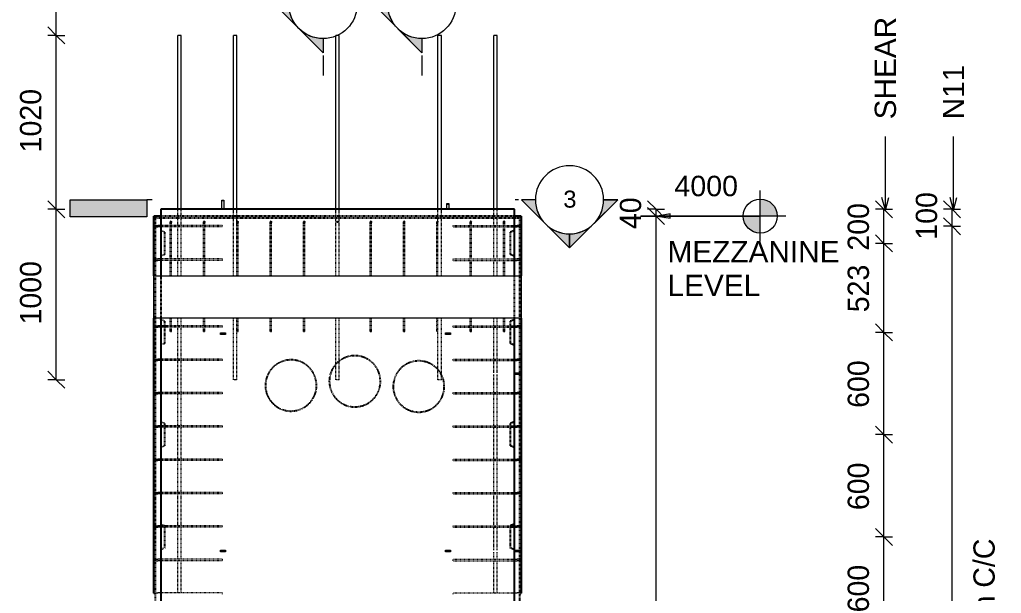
# Model space of a CAD drawing. Header units: millimetres. Extents: x 11044 to 27690, y -2714 to 8859.
# Drawn here: x 15347 to 21108, y 1446 to 4813 of the extents above; entities that cross this region are included whole.
import ezdxf

# ---------------------------------------------------------------- set-up
doc = ezdxf.new("R2010")
doc.units = ezdxf.units.MM
doc.linetypes.add('Dash', pattern=[6.36, 3.18, -3.18])
for name, color, linetype, lineweight in [('A-ANNO-DIMS', 211, 'Continuous', 9), ('A-ANNO-DIMS-50', 211, 'Continuous', 9), ('A-DETL-MBND', 5, 'Continuous', 18), ('A-GENM', 13, 'Continuous', 18), ('A-WALL', 113, 'Continuous', 25), ('A-WALL-HDLN', 110, 'Dash', 25), ('G-ANNO-DIMS', 111, 'Continuous', 9), ('G-ANNO-SYMB', 111, 'Continuous', 9), ('G-ANNO-TEXT', 231, 'Continuous', 9), ('S-BEAM', 12, 'Continuous', 18), ('S-RBAR', 171, 'Continuous', 18)]:
    doc.layers.add(name, color=color, linetype=linetype, lineweight=lineweight)
doc.styles.add('Arial', font='arial.ttf', dxfattribs={"height": 100})
doc.styles.add('Arial_1', font='arial.ttf', dxfattribs={"height": 125})
doc.styles.add('Arial_2', font='arial.ttf', dxfattribs={"height": 120})
doc.styles.add('Nirmala UI Semilight', font='NirmalaS.ttf', dxfattribs={"height": 125})
doc.dimstyles.new('Arrow_Filled_-_2_5_NI_UI', dxfattribs={"dimscale": 304.8, "dimtxt": 130.920493, "dimasz": 0.328084, "dimexe": 0.164042, "dimexo": 0.0625, "dimgap": 0.164042, "dimtad": 1, "dimdec": 4, "dimzin": 0, "dimdsep": 46, "dimtxsty": 'Nirmala UI Semilight', "dimblk1": 'OBLIQUE', "dimblk2": 'OBLIQUE', "dimsah": 1, "dimcen": 0.09, "dimazin": 0, "dimtfac": 1, "dimtdec": 4, "dimtix": 1, "dimtmove": 0, "dimatfit": 3, "dimfxl": 0.164042, "dimfxlon": 1, "dimtvp": 1, "dimtolj": 1, "dimtzin": 0, "dimarcsym": 2})

# ---------------------------------------------------------------- blocks, each defined once
blk = doc.blocks.new('RR spread anchor face based - RR-SA-4_0-180-1726831-Elevation Front')
at = {"layer": 'A-GENM'}
for p, q in [((16533.6, 3748.8), (16533.6, 3753.8)), ((16533.6, 3753.8), (16545.6, 3753.8)), ((16533.6, 3700), (16533.6, 3748.8)), ((16545.6, 3748.8), (16533.6, 3748.8)), ((16545.6, 3753.8), (16545.6, 3748.8)), ((16545.6, 3748.8), (16545.6, 3700))]:
    blk.add_line(p, q, dxfattribs=at)
blk = doc.blocks.new('RR spread anchor face based - RR-SA-4_0-180-V1-Elevation Front')
at = {"layer": 'A-GENM'}
for p, q in [((17854.1, 3728.8), (17854.1, 3733.8)), ((17854.1, 3733.8), (17866.1, 3733.8)), ((17854.1, 3700), (17854.1, 3728.8)), ((17866.1, 3728.8), (17854.1, 3728.8)), ((17866.1, 3733.8), (17866.1, 3728.8)), ((17866.1, 3728.8), (17866.1, 3700))]:
    blk.add_line(p, q, dxfattribs=at)
blk = doc.blocks.new('RR spread anchor face based - RR-SA-2_5-200-1726821-Elevation Front')
at = {"layer": 'A-GENM'}
for p, q in [((16524.6, -645), (16527.1, -645)), ((16524.6, -655), (16524.6, -645)), ((16527.1, -655), (16524.6, -655)), ((16527.1, -645), (16552.1, -645)), ((16527.1, -645), (16527.1, -655)), ((16552.1, -655), (16527.1, -655)), ((16552.1, -645), (16554.6, -645)), ((16552.1, -645), (16552.1, -655)), ((16554.6, -655), (16552.1, -655)), ((16554.6, -645), (16554.6, -655))]:
    blk.add_line(p, q, dxfattribs=at)
blk = doc.blocks.new('RR spread anchor face based - RR-SA-2_5-200-2134315-Elevation Front')
at = {"layer": 'A-GENM'}
for p, q in [((17845.1, -645), (17847.6, -645)), ((17845.1, -655), (17845.1, -645)), ((17847.6, -655), (17845.1, -655)), ((17847.6, -645), (17872.6, -645)), ((17847.6, -655), (17847.6, -645)), ((17872.6, -655), (17847.6, -655)), ((17872.6, -645), (17875.1, -645)), ((17872.6, -655), (17872.6, -645)), ((17875.1, -655), (17872.6, -655)), ((17875.1, -645), (17875.1, -655))]:
    blk.add_line(p, q, dxfattribs=at)
blk = doc.blocks.new('RR spread anchor face based - RR-SA-2_5-250-1726823-Elevation Front')
at = {"layer": 'A-GENM'}
for p, q in [((18250.1, 1700), (18287.6, 1700)), ((18287.6, 1690), (18250.1, 1690)), ((18287.6, 1700), (18292.6, 1700)), ((18287.6, 1690), (18287.6, 1700)), ((18292.6, 1690), (18287.6, 1690)), ((18292.6, 1700), (18292.6, 1690))]:
    blk.add_line(p, q, dxfattribs=at)
blk = doc.blocks.new('Detail View - M_Section Tail - Filled Horizontal-14034-Elevation Front')
at = {"layer": 'G-ANNO-SYMB'}
blk.add_hatch(color=256, dxfattribs=at).paths.add_polyline_path([(16092.9, 3655.6), (16092.9, 3755.6), (15642.9, 3755.6), (15642.9, 3655.6)])
for p, q in [((15642.9, 3655.6), (15642.9, 3755.6)), ((15642.9, 3755.6), (16092.9, 3755.6)), ((16092.9, 3755.6), (16092.9, 3655.6)), ((16092.9, 3655.6), (15642.9, 3655.6))]:
    blk.add_line(p, q, dxfattribs=at)
blk = doc.blocks.new('Detail View - M_Section Head - Filled SHOP DWG-1002450-Elevation Front')
at = {"layer": 'G-ANNO-SYMB'}
h = blk.add_hatch(color=256, dxfattribs=at)
edge = h.paths.add_edge_path()
edge.add_line((18291, 3755.6), (18373.8, 3755.6))
edge.add_arc((18573.8, 3755.6), 200, 180, 225)
edge.add_line((18432.4, 3614.2), (18291, 3755.6))
h = blk.add_hatch(color=256, dxfattribs=at)
edge = h.paths.add_edge_path()
edge.add_line((18856.7, 3755.6), (18715.2, 3614.2))
edge.add_arc((18573.8, 3755.6), 200, 315, 360)
edge.add_line((18773.8, 3755.6), (18856.7, 3755.6))
h = blk.add_hatch(color=256, dxfattribs=at)
edge = h.paths.add_edge_path()
edge.add_line((18573.8, 3472.8), (18432.4, 3614.2))
edge.add_arc((18573.8, 3755.6), 200, 225, 270)
edge.add_line((18573.8, 3555.6), (18573.8, 3472.8))
h = blk.add_hatch(color=256, dxfattribs=at)
edge = h.paths.add_edge_path()
edge.add_line((18573.8, 3472.8), (18573.8, 3555.6))
edge.add_arc((18573.8, 3755.6), 200, 270, 315)
edge.add_line((18715.2, 3614.2), (18573.8, 3472.8))
for p, q in [((18573.8, 3472.8), (18291, 3755.6)), ((18373.8, 3755.6), (18291, 3755.6)), ((18291, 3755.6), (18432.4, 3614.2)), ((18373.8, 3755.6), (18291, 3755.6)), ((18573.8, 3472.8), (18856.7, 3755.6)), ((18715.2, 3614.2), (18856.7, 3755.6)), ((18773.8, 3755.6), (18856.7, 3755.6)), ((18856.7, 3755.6), (18773.8, 3755.6)), ((18432.4, 3614.2), (18573.8, 3472.8)), ((18573.8, 3472.8), (18715.2, 3614.2)), ((18573.8, 3555.6), (18573.8, 3472.8)), ((18573.8, 3472.8), (18573.8, 3555.6))]:
    blk.add_line(p, q, dxfattribs=at)
for start, end in [(360, 180), (180, 360), (180, 225), (315, 0), (225, 270), (270, 315)]:
    blk.add_arc((18573.8, 3755.6), 200, start, end, dxfattribs=at)
blk = doc.blocks.new('DIMBLOCK3-Elevation Front')
at = {"layer": 'A-ANNO-DIMS-50'}
for p, q in [((19082, 3660), (19032, 3710)), ((19082, 3660), (19032, 3660)), ((19082, -1395), (19082, 3660)), ((19082, 3660), (19132, 3610)), ((19082, 3660), (19132, 3660)), ((19082, -1395), (19032, -1345)), ((19082, -1395), (19032, -1395)), ((19082, -1395), (19132, -1445)), ((19082, -1395), (19132, -1395))]:
    blk.add_line(p, q, dxfattribs=at)
at = {"layer": 'A-ANNO-DIMS-50', "color": 0, "insert": (18868.9, 942.1), "char_height": 125, "width": 457.032, "attachment_point": 1, "rotation": 90, "line_spacing_factor": 1.142579, "style": 'Nirmala UI Semilight'}
blk.add_mtext('5055', dxfattribs=at)
blk = doc.blocks.new('_Oblique')
at = {"color": 0, "linetype": 'ByBlock', "lineweight": -2}
blk.add_line((-0.5, -0.5), (0.5, 0.5), dxfattribs=at)
blk = doc.blocks.new('DIMBLOCK4-Elevation Front')
at = {"layer": 'A-ANNO-DIMS-50'}
for p, q in [((19082, 3700), (19032, 3750)), ((19082, 3660), (19032, 3710)), ((19082, 3700), (19032, 3700)), ((19082, 3660), (19082, 3700)), ((19082, 3700), (19132, 3650)), ((19082, 3700), (19132, 3700)), ((19082, 3660), (19032, 3660)), ((19082, 3660), (19132, 3610)), ((19082, 3660), (19132, 3660))]:
    blk.add_line(p, q, dxfattribs=at)
at = {"layer": 'A-ANNO-DIMS-50', "color": 0, "insert": (18868.9, 3583.6), "char_height": 125, "width": 231.372, "attachment_point": 1, "rotation": 90, "line_spacing_factor": 1.142579, "style": 'Nirmala UI Semilight'}
blk.add_mtext('40', dxfattribs=at)
blk = doc.blocks.new('Spot Elevations - M_Spot Elevation - Target Filled-10609-Elevation Front')
at = {"layer": 'G-ANNO-DIMS'}
h = blk.add_hatch(color=256, dxfattribs=at)
edge = h.paths.add_edge_path()
edge.add_line((19796.9, -1540), (19896.9, -1540))
edge.add_arc((19796.9, -1540), 100, 0, 90)
edge.add_line((19796.9, -1440), (19796.9, -1540))
h = blk.add_hatch(color=256, dxfattribs=at)
edge = h.paths.add_edge_path()
edge.add_line((19796.9, -1540), (19696.9, -1540))
edge.add_arc((19796.9, -1540), 100, 180, 270)
edge.add_line((19796.9, -1640), (19796.9, -1540))
for p, q in [((19796.9, -1690), (19796.9, -1390)), ((19946.9, -1540), (19096.9, -1540))]:
    blk.add_line(p, q, dxfattribs=at)
blk.add_circle((19796.9, -1540), 100, dxfattribs=at)
blk = doc.blocks.new('DIMBLOCK17-Elevation Front')
at = {"layer": 'A-ANNO-DIMS-50'}
for p, q in [((15561.6, 3700), (15511.6, 3750)), ((15561.6, 3700), (15511.6, 3700)), ((15561.6, 2700), (15561.6, 3700)), ((15561.6, 3700), (15611.6, 3650)), ((15561.6, 3700), (15611.6, 3700)), ((15561.6, 2700), (15511.6, 2750)), ((15561.6, 2700), (15511.6, 2700)), ((15561.6, 2700), (15611.6, 2650)), ((15561.6, 2700), (15611.6, 2700))]:
    blk.add_line(p, q, dxfattribs=at)
at = {"layer": 'A-ANNO-DIMS-50', "color": 0, "insert": (15348.6, 3023.9), "char_height": 125, "width": 422.754, "attachment_point": 1, "rotation": 90, "line_spacing_factor": 1.142579, "style": 'Nirmala UI Semilight'}
blk.add_mtext('1000', dxfattribs=at)
blk = doc.blocks.new('DIMBLOCK18-Elevation Front')
at = {"layer": 'A-ANNO-DIMS-50'}
for p, q in [((15561.6, 4720), (15511.6, 4770)), ((15561.6, 4720), (15511.6, 4720)), ((15561.6, 3700), (15561.6, 4720)), ((15561.6, 4720), (15611.6, 4670)), ((15561.6, 4720), (15611.6, 4720)), ((15561.6, 3700), (15511.6, 3750)), ((15561.6, 3700), (15511.6, 3700)), ((15561.6, 3700), (15611.6, 3650)), ((15561.6, 3700), (15611.6, 3700))]:
    blk.add_line(p, q, dxfattribs=at)
at = {"layer": 'A-ANNO-DIMS-50', "color": 0, "insert": (15348.6, 4033.9), "char_height": 125, "width": 422.754, "attachment_point": 1, "rotation": 90, "line_spacing_factor": 1.142579, "style": 'Nirmala UI Semilight'}
blk.add_mtext('1020', dxfattribs=at)
blk = doc.blocks.new('DIMBLOCK78-Elevation Front')
at = {"layer": 'A-ANNO-DIMS-50'}
for p, q in [((20819.1, 3600), (20769.1, 3650)), ((20819.1, 3600), (20769.1, 3600)), ((20819.1, -1295), (20819.1, 3600)), ((20819.1, 3600), (20869.1, 3550)), ((20819.1, 3600), (20869.1, 3600)), ((20819.1, -1295), (20769.1, -1245)), ((20819.1, -1295), (20769.1, -1295)), ((20819.1, -1295), (20869.1, -1345)), ((20819.1, -1295), (20869.1, -1295))]:
    blk.add_line(p, q, dxfattribs=at)
at = {"layer": 'A-ANNO-DIMS-50', "color": 0, "char_height": 125, "attachment_point": 1, "rotation": 90, "line_spacing_factor": 1.142579, "style": 'Nirmala UI Semilight'}
for s, insert, width in [('T8@200mm C/C', (20944, 511), 1539.625), ('4895', (20606, 960.9), 459.888)]:
    blk.add_mtext(s, dxfattribs=dict(at, insert=insert, width=width))
blk = doc.blocks.new('DIMBLOCK79-Elevation Front')
at = {"layer": 'A-ANNO-DIMS-50'}
for p, q in [((20819.1, 3700), (20769.1, 3750)), ((20819.1, 3700), (20769.1, 3700)), ((20819.1, 3600), (20819.1, 3700)), ((20819.1, 3700), (20869.1, 3650)), ((20819.1, 3700), (20869.1, 3700)), ((20819.1, 3600), (20769.1, 3650)), ((20819.1, 3600), (20769.1, 3600)), ((20819.1, 3600), (20869.1, 3550)), ((20819.1, 3600), (20869.1, 3600))]:
    blk.add_line(p, q, dxfattribs=at)
at = {"layer": 'A-ANNO-DIMS-50', "color": 0, "insert": (20606, 3521.5), "char_height": 125, "width": 308.496, "attachment_point": 1, "rotation": 90, "line_spacing_factor": 1.142579, "style": 'Nirmala UI Semilight'}
blk.add_mtext('100', dxfattribs=at)
blk = doc.blocks.new('DIMBLOCK85-Elevation Front')
at = {"layer": 'A-ANNO-DIMS-50'}
for p, q in [((20419.1, 1777.5), (20369.1, 1827.5)), ((20419.1, 1777.5), (20369.1, 1777.5)), ((20419.1, 1177.5), (20419.1, 1777.5)), ((20419.1, 1777.5), (20469.1, 1727.5)), ((20419.1, 1777.5), (20469.1, 1777.5)), ((20419.1, 1177.5), (20369.1, 1227.5)), ((20419.1, 1177.5), (20369.1, 1177.5)), ((20419.1, 1177.5), (20469.1, 1127.5)), ((20419.1, 1177.5), (20469.1, 1177.5))]:
    blk.add_line(p, q, dxfattribs=at)
at = {"layer": 'A-ANNO-DIMS-50', "color": 0, "insert": (20206, 1334.7), "char_height": 125, "width": 342.774, "attachment_point": 1, "rotation": 90, "line_spacing_factor": 1.142579, "style": 'Nirmala UI Semilight'}
blk.add_mtext('600', dxfattribs=at)
blk = doc.blocks.new('DIMBLOCK86-Elevation Front')
at = {"layer": 'A-ANNO-DIMS-50'}
for p, q in [((20419.1, 2377.5), (20369.1, 2427.5)), ((20419.1, 2377.5), (20369.1, 2377.5)), ((20419.1, 1777.5), (20419.1, 2377.5)), ((20419.1, 2377.5), (20469.1, 2327.5)), ((20419.1, 2377.5), (20469.1, 2377.5)), ((20419.1, 1777.5), (20369.1, 1827.5)), ((20419.1, 1777.5), (20369.1, 1777.5)), ((20419.1, 1777.5), (20469.1, 1727.5)), ((20419.1, 1777.5), (20469.1, 1777.5))]:
    blk.add_line(p, q, dxfattribs=at)
at = {"layer": 'A-ANNO-DIMS-50', "color": 0, "insert": (20206, 1934.7), "char_height": 125, "width": 342.774, "attachment_point": 1, "rotation": 90, "line_spacing_factor": 1.142579, "style": 'Nirmala UI Semilight'}
blk.add_mtext('600', dxfattribs=at)
blk = doc.blocks.new('DIMBLOCK87-Elevation Front')
at = {"layer": 'A-ANNO-DIMS-50'}
for p, q in [((20419.1, 2977.5), (20369.1, 3027.5)), ((20419.1, 2977.5), (20369.1, 2977.5)), ((20419.1, 2377.5), (20419.1, 2977.5)), ((20419.1, 2977.5), (20469.1, 2927.5)), ((20419.1, 2977.5), (20469.1, 2977.5)), ((20419.1, 2377.5), (20369.1, 2427.5)), ((20419.1, 2377.5), (20369.1, 2377.5)), ((20419.1, 2377.5), (20469.1, 2327.5)), ((20419.1, 2377.5), (20469.1, 2377.5))]:
    blk.add_line(p, q, dxfattribs=at)
at = {"layer": 'A-ANNO-DIMS-50', "color": 0, "insert": (20206, 2534.7), "char_height": 125, "width": 342.774, "attachment_point": 1, "rotation": 90, "line_spacing_factor": 1.142579, "style": 'Nirmala UI Semilight'}
blk.add_mtext('600', dxfattribs=at)
blk = doc.blocks.new('DIMBLOCK88-Elevation Front')
at = {"layer": 'A-ANNO-DIMS-50'}
for p, q in [((20419.1, 3500), (20369.1, 3550)), ((20419.1, 3500), (20369.1, 3500)), ((20419.1, 2977.5), (20419.1, 3500)), ((20419.1, 3500), (20469.1, 3450)), ((20419.1, 3500), (20469.1, 3500)), ((20419.1, 2977.5), (20369.1, 3027.5)), ((20419.1, 2977.5), (20369.1, 2977.5)), ((20419.1, 2977.5), (20469.1, 2927.5)), ((20419.1, 2977.5), (20469.1, 2977.5))]:
    blk.add_line(p, q, dxfattribs=at)
at = {"layer": 'A-ANNO-DIMS-50', "color": 0, "insert": (20206, 3095.9), "char_height": 125, "width": 342.774, "attachment_point": 1, "rotation": 90, "line_spacing_factor": 1.142579, "style": 'Nirmala UI Semilight'}
blk.add_mtext('523', dxfattribs=at)
blk = doc.blocks.new('DIMBLOCK89-Elevation Front')
at = {"layer": 'A-ANNO-DIMS-50'}
for p, q in [((20419.1, 3700), (20369.1, 3750)), ((20419.1, 3700), (20369.1, 3700)), ((20419.1, 3500), (20419.1, 3700)), ((20419.1, 3700), (20469.1, 3650)), ((20419.1, 3700), (20469.1, 3700)), ((20419.1, 3500), (20369.1, 3550)), ((20419.1, 3500), (20369.1, 3500)), ((20419.1, 3500), (20469.1, 3450)), ((20419.1, 3500), (20469.1, 3500))]:
    blk.add_line(p, q, dxfattribs=at)
at = {"layer": 'A-ANNO-DIMS-50', "color": 0, "insert": (20206, 3457.2), "char_height": 125, "width": 342.774, "attachment_point": 1, "rotation": 90, "line_spacing_factor": 1.142579, "style": 'Nirmala UI Semilight'}
blk.add_mtext('200', dxfattribs=at)

msp = doc.modelspace()

# ---------------------------------------------------------------- hatches: boundary and pattern name
at = {"layer": 'G-ANNO-DIMS'}
msp.add_hatch(color=256, dxfattribs=at).paths.add_polyline_path([(19090.0695, 3660), (19165.0695, 3646.77548), (19165.0695, 3673.22452)])
at = {"layer": 'S-RBAR'}
h = msp.add_hatch(color=256, dxfattribs=at)
edge = h.paths.add_edge_path()
edge.add_arc((16234.63572, 3626), 4, 0, 360)
for points in [[(16234.63572, 3622), (16238.63572, 3626), (16234.63572, 3630), (16230.63572, 3626)], [(16430.1791, 3622), (16434.1791, 3626), (16430.1791, 3630), (16426.1791, 3626)], [(16625.72248, 3622), (16629.72248, 3626), (16625.72248, 3630), (16621.72248, 3626)], [(16821.26586, 3622), (16825.26586, 3626), (16821.26586, 3630), (16817.26586, 3626)], [(17016.80923, 3622), (17020.80923, 3626), (17016.80923, 3630), (17012.80923, 3626)], [(17212.35261, 3622), (17216.35261, 3626), (17212.35261, 3630), (17208.35261, 3626)], [(17407.89599, 3622), (17411.89599, 3626), (17407.89599, 3630), (17403.89599, 3626)], [(17603.43937, 3622), (17607.43937, 3626), (17603.43937, 3630), (17599.43937, 3626)], [(17798.98274, 3622), (17802.98274, 3626), (17798.98274, 3630), (17794.98274, 3626)], [(17994.52612, 3622), (17998.52612, 3626), (17994.52612, 3630), (17990.52612, 3626)], [(18190.0695, 3622), (18194.0695, 3626), (18190.0695, 3630), (18186.0695, 3626)]]:
    msp.add_hatch(color=256, dxfattribs=at).paths.add_polyline_path(points)
h = msp.add_hatch(color=256, dxfattribs=at)
edge = h.paths.add_edge_path()
edge.add_arc((16430.1791, 3626), 4, 0, 360)
h = msp.add_hatch(color=256, dxfattribs=at)
edge = h.paths.add_edge_path()
edge.add_arc((16625.72248, 3626), 4, 0, 360)
h = msp.add_hatch(color=256, dxfattribs=at)
edge = h.paths.add_edge_path()
edge.add_arc((16821.26586, 3626), 4, 0, 360)
h = msp.add_hatch(color=256, dxfattribs=at)
edge = h.paths.add_edge_path()
edge.add_arc((17016.80923, 3626), 4, 0, 360)
h = msp.add_hatch(color=256, dxfattribs=at)
edge = h.paths.add_edge_path()
edge.add_arc((17212.35261, 3626), 4, 0, 360)
h = msp.add_hatch(color=256, dxfattribs=at)
edge = h.paths.add_edge_path()
edge.add_arc((17407.89599, 3626), 4, 0, 360)
h = msp.add_hatch(color=256, dxfattribs=at)
edge = h.paths.add_edge_path()
edge.add_arc((17603.43937, 3626), 4, 0, 360)
h = msp.add_hatch(color=256, dxfattribs=at)
edge = h.paths.add_edge_path()
edge.add_arc((17798.98274, 3626), 4, 0, 360)
h = msp.add_hatch(color=256, dxfattribs=at)
edge = h.paths.add_edge_path()
edge.add_arc((17994.52612, 3626), 4, 0, 360)
h = msp.add_hatch(color=256, dxfattribs=at)
edge = h.paths.add_edge_path()
edge.add_arc((18190.0695, 3626), 4, 0, 360)

# ---------------------------------------------------------------- linework, layer by layer
at = {"layer": 'A-DETL-MBND'}
for p, q in [((15561.63616, 4720), (15561.63616, 5231.16728)), ((18990.0695, 3660), (19090.0695, 3660))]:
    msp.add_line(p, q, dxfattribs=at)
at = {"layer": 'A-WALL'}
for p, q in [((16174.63777, 3700), (16174.63777, 3310)), ((18250.0695, 3700), (16174.63777, 3700)), ((18250.0695, 3310), (18250.0695, 3700)), ((16134.63777, 3600.39559), (16134.63777, 3660)), ((16174.63777, 3660), (16134.63777, 3660)), ((18290.0695, 3660), (18250.0695, 3660)), ((18290.0695, 3660), (18290.0695, 3600.39559)), ((16134.63777, 3404.59559), (16134.63777, 3599.60441)), ((18290.0695, 3599.60441), (18290.0695, 3404.59559)), ((16134.63777, 3310), (16134.63777, 3403.80441)), ((18290.0695, 3403.80441), (18290.0695, 3310)), ((16134.63777, 3012.99559), (16134.63777, 3060)), ((16174.63777, 3060), (16174.63777, -1395)), ((18250.0695, -1395), (18250.0695, 3060)), ((18290.0695, 3060), (18290.0695, 3012.99559)), ((16134.63777, 2817.19559), (16134.63777, 3012.20441)), ((18290.0695, 3012.20441), (18290.0695, 2817.19559)), ((16134.63777, 2621.39559), (16134.63777, 2816.40441)), ((18290.0695, 2816.40441), (18290.0695, 2740)), ((18290.0695, 2730), (18290.0695, 2621.39559)), ((16134.63777, 2425.59559), (16134.63777, 2620.60441)), ((18290.0695, 2620.60441), (18290.0695, 2425.59559)), ((16134.63777, 2229.79559), (16134.63777, 2424.80441)), ((18290.0695, 2424.80441), (18290.0695, 2229.79559)), ((16134.63777, 2033.99559), (16134.63777, 2229.00441)), ((18290.0695, 2229.00441), (18290.0695, 2033.99559)), ((16134.63777, 1838.19559), (16134.63777, 2033.20441)), ((18290.0695, 2033.20441), (18290.0695, 1838.19559)), ((16134.63777, 1642.39559), (16134.63777, 1837.40441)), ((18290.0695, 1837.40441), (18290.0695, 1700)), ((18290.0695, 1690), (18290.0695, 1642.39559)), ((16134.63777, 1446.59559), (16134.63777, 1641.60441)), ((18290.0695, 1641.60441), (18290.0695, 1446.59559))]:
    msp.add_line(p, q, dxfattribs=at)
at = {"layer": 'A-WALL-HDLN'}
for p, q in [((16135.09025, 3660), (16144.64035, 3650.4499)), ((16144.64035, -1395), (16144.64035, 3650.4499)), ((16144.64035, 3650.4499), (18280.06692, 3650.4499)), ((18250.0695, 3660), (16174.63777, 3660)), ((18280.06692, 3650.4499), (18289.61702, 3660)), ((18280.06692, 3650.4499), (18280.06692, -1395)), ((16199.64354, 3565), (16174.64354, 3575)), ((18250.06373, 3575), (18225.06373, 3565)), ((16199.64354, 3435), (16199.64354, 3565)), ((18225.06373, 3565), (18225.06373, 3435)), ((16199.64354, 3435), (16174.64354, 3425)), ((18250.06373, 3425), (18225.06373, 3435)), ((16174.63777, 3309.95039), (16174.63777, 3060.04961)), ((18250.0695, 3060.04961), (18250.0695, 3309.95039)), ((16199.64354, 3042.5), (16174.64354, 3052.5)), ((16199.64354, 2912.5), (16199.64354, 3042.5)), ((18250.06373, 3052.5), (18225.06373, 3042.5)), ((18225.06373, 3042.5), (18225.06373, 2912.5)), ((16199.64354, 2912.5), (16174.64354, 2902.5)), ((18250.06373, 2902.5), (18225.06373, 2912.5)), ((18290.0695, 2739.95039), (18290.0695, 2730.04961)), ((16199.64354, 2442.5), (16174.64354, 2452.5)), ((16199.64354, 2312.5), (16199.64354, 2442.5)), ((18250.06373, 2452.5), (18225.06373, 2442.5)), ((18225.06373, 2442.5), (18225.06373, 2312.5)), ((16199.64354, 2312.5), (16174.64354, 2302.5)), ((18250.06373, 2302.5), (18225.06373, 2312.5)), ((16199.64354, 1842.5), (16174.64354, 1852.5)), ((18250.06373, 1852.5), (18225.06373, 1842.5)), ((16199.64354, 1712.5), (16199.64354, 1842.5)), ((18225.06373, 1842.5), (18225.06373, 1712.5)), ((16199.64354, 1712.5), (16174.64354, 1702.5)), ((18250.06373, 1702.5), (18225.06373, 1712.5)), ((18290.0695, 1699.95039), (18290.0695, 1690.04961))]:
    msp.add_line(p, q, dxfattribs=at)
for centre, start, end in [((17314.07887, 2690.46181), 0, 138.98160669), ((16939.07887, 2666.09236), 0, 180), ((17314.07887, 2690.46181), 139.044040374, 180), ((17689.07887, 2660), 40.94683601, 180), ((17689.07887, 2660), 27.393965981, 40.884402326), ((17689.07887, 2660), 0, 27.294648333), ((16939.07887, 2666.09236), 180, 0), ((17314.07887, 2690.46181), 180, 0), ((17689.07887, 2660), 180, 0)]:
    msp.add_arc(centre, 150, start, end, dxfattribs=at)
at = {"layer": 'G-ANNO-DIMS'}
for p, q in [((19165.0695, 3673.22452), (19090.0695, 3660)), ((19090.0695, 3660), (19165.0695, 3646.77548)), ((19090.0695, 3660), (19325.68118, 3660)), ((19165.0695, 3646.77548), (19165.0695, 3673.22452)), ((19325.68118, 3660), (19693.08813, 3660))]:
    msp.add_line(p, q, dxfattribs=at)
at = {"layer": 'G-ANNO-SYMB'}
for p, q in [((17127.24963, 4601.28384), (17127.24963, 4485.43578)), ((17707.24963, 4601.28384), (17707.24963, 4485.43578)), ((16125.16418, 3755.596), (16092.89913, 3755.596)), ((18273.81244, 3755.596), (18255.03683, 3755.596))]:
    msp.add_line(p, q, dxfattribs=at)
at = {"layer": 'G-ANNO-TEXT', "color": 7}
for p, q in [((20427.2626, 3694.87524), (20427.25808, 4127.50929)), ((20827.2626, 3694.87942), (20827.25808, 4127.51347)), ((20427.2626, 3694.87524), (20407.16563, 3769.87503)), ((20427.2626, 3694.87524), (20447.358, 3769.87545)), ((20827.2626, 3694.87942), (20807.16563, 3769.87921)), ((20827.2626, 3694.87942), (20847.358, 3769.87963))]:
    msp.add_line(p, q, dxfattribs=at)
at = {"layer": 'S-BEAM'}
for p, q in [((16134.63777, 3060), (16134.63777, 3310)), ((16134.63777, 3310), (18290.0695, 3310)), ((18290.0695, 3310), (18290.0695, 3060)), ((18290.0695, 3060), (16134.63777, 3060))]:
    msp.add_line(p, q, dxfattribs=at)
at = {"layer": 'S-RBAR'}
for p, q in [((16294.63572, 4720), (16274.63572, 4720)), ((16274.63572, 3700), (16274.63572, 4720)), ((16294.63572, 3700), (16294.63572, 4720)), ((16621.63572, 4720), (16601.63572, 4720)), ((16601.63572, 3700), (16601.63572, 4720)), ((16621.63572, 3700), (16621.63572, 4720)), ((17221.63572, 4720), (17201.63572, 4720)), ((17201.63572, 3700), (17201.63572, 4720)), ((17221.63572, 3700), (17221.63572, 4720)), ((17821.63572, 4720), (17801.63572, 4720)), ((17801.63572, 3700), (17801.63572, 4720)), ((17821.63572, 3700), (17821.63572, 4720)), ((18149.79606, 4720), (18129.79606, 4720)), ((18129.79606, 3700), (18129.79606, 4720)), ((18149.79606, 3700), (18149.79606, 4720)), ((16234.63572, 3630), (16230.63572, 3626)), ((16238.63572, 3626), (16234.63572, 3630)), ((16430.1791, 3630), (16426.1791, 3626)), ((16434.1791, 3626), (16430.1791, 3630)), ((16625.72248, 3630), (16621.72248, 3626)), ((16629.72248, 3626), (16625.72248, 3630)), ((16821.26586, 3630), (16817.26586, 3626)), ((16825.26586, 3626), (16821.26586, 3630)), ((17016.80923, 3630), (17012.80923, 3626)), ((17020.80923, 3626), (17016.80923, 3630)), ((17212.35261, 3630), (17208.35261, 3626)), ((17216.35261, 3626), (17212.35261, 3630)), ((17407.89599, 3630), (17403.89599, 3626)), ((17411.89599, 3626), (17407.89599, 3630)), ((17603.43937, 3630), (17599.43937, 3626)), ((17607.43937, 3626), (17603.43937, 3630)), ((17798.98274, 3630), (17794.98274, 3626)), ((17802.98274, 3626), (17798.98274, 3630)), ((17994.52612, 3630), (17990.52612, 3626)), ((17998.52612, 3626), (17994.52612, 3630)), ((18190.0695, 3630), (18186.0695, 3626)), ((18194.0695, 3626), (18190.0695, 3630)), ((16138.63572, 3604), (16158.63572, 3604)), ((16138.63572, 3596), (16158.63572, 3596)), ((16174.63777, 3604), (16158.63572, 3604)), ((16174.63777, 3596), (16158.63572, 3596)), ((16230.63572, 3626), (16234.63572, 3622)), ((16234.63572, 3622), (16238.63572, 3626)), ((16426.1791, 3626), (16430.1791, 3622)), ((16430.1791, 3622), (16434.1791, 3626)), ((16621.72248, 3626), (16625.72248, 3622)), ((16625.72248, 3622), (16629.72248, 3626)), ((16817.26586, 3626), (16821.26586, 3622)), ((16821.26586, 3622), (16825.26586, 3626)), ((17012.80923, 3626), (17016.80923, 3622)), ((17016.80923, 3622), (17020.80923, 3626)), ((17208.35261, 3626), (17212.35261, 3622)), ((17212.35261, 3622), (17216.35261, 3626)), ((17403.89599, 3626), (17407.89599, 3622)), ((17407.89599, 3622), (17411.89599, 3626)), ((17599.43937, 3626), (17603.43937, 3622)), ((17603.43937, 3622), (17607.43937, 3626)), ((17794.98274, 3626), (17798.98274, 3622)), ((17798.98274, 3622), (17802.98274, 3626)), ((17990.52612, 3626), (17994.52612, 3622)), ((17994.52612, 3622), (17998.52612, 3626)), ((18186.0695, 3626), (18190.0695, 3622)), ((18190.0695, 3622), (18194.0695, 3626)), ((18250.0695, 3604), (18266.07154, 3604)), ((18250.0695, 3596), (18266.07154, 3596)), ((18286.07154, 3604), (18266.07154, 3604)), ((18286.07154, 3596), (18266.07154, 3596)), ((16138.63572, 3408.2), (16158.63572, 3408.2)), ((16138.63572, 3400.2), (16158.63572, 3400.2)), ((16174.63777, 3408.2), (16158.63572, 3408.2)), ((16174.63777, 3400.2), (16158.63572, 3400.2)), ((18250.0695, 3408.2), (18266.07154, 3408.2)), ((18250.0695, 3400.2), (18266.07154, 3400.2)), ((18286.07154, 3408.2), (18266.07154, 3408.2)), ((18286.07154, 3400.2), (18266.07154, 3400.2)), ((16138.63572, 3016.6), (16158.63572, 3016.6)), ((16138.63572, 3008.6), (16158.63572, 3008.6)), ((16174.63777, 3016.6), (16158.63572, 3016.6)), ((16174.63777, 3008.6), (16158.63572, 3008.6)), ((18250.0695, 3016.6), (18266.07154, 3016.6)), ((18250.0695, 3008.6), (18266.07154, 3008.6)), ((18286.07154, 3016.6), (18266.07154, 3016.6)), ((18286.07154, 3008.6), (18266.07154, 3008.6)), ((16138.63572, 2820.8), (16158.63572, 2820.8)), ((16138.63572, 2812.8), (16158.63572, 2812.8)), ((16174.63777, 2820.8), (16158.63572, 2820.8)), ((16174.63777, 2812.8), (16158.63572, 2812.8)), ((18250.0695, 2820.8), (18266.07154, 2820.8)), ((18250.0695, 2812.8), (18266.07154, 2812.8)), ((18286.07154, 2820.8), (18266.07154, 2820.8)), ((18286.07154, 2812.8), (18266.07154, 2812.8)), ((16138.63572, 2625), (16158.63572, 2625)), ((16138.63572, 2617), (16158.63572, 2617)), ((16174.63777, 2625), (16158.63572, 2625)), ((16174.63777, 2617), (16158.63572, 2617)), ((18250.0695, 2625), (18266.07154, 2625)), ((18250.0695, 2617), (18266.07154, 2617)), ((18286.07154, 2625), (18266.07154, 2625)), ((18286.07154, 2617), (18266.07154, 2617)), ((16138.63572, 2429.2), (16158.63572, 2429.2)), ((16138.63572, 2421.2), (16158.63572, 2421.2)), ((16174.63777, 2429.2), (16158.63572, 2429.2)), ((16174.63777, 2421.2), (16158.63572, 2421.2)), ((18250.0695, 2429.2), (18266.07154, 2429.2)), ((18250.0695, 2421.2), (18266.07154, 2421.2)), ((18286.07154, 2429.2), (18266.07154, 2429.2)), ((18286.07154, 2421.2), (18266.07154, 2421.2)), ((16138.63572, 2233.4), (16158.63572, 2233.4)), ((16138.63572, 2225.4), (16158.63572, 2225.4)), ((16174.63777, 2233.4), (16158.63572, 2233.4)), ((16174.63777, 2225.4), (16158.63572, 2225.4)), ((18250.0695, 2233.4), (18266.07154, 2233.4)), ((18250.0695, 2225.4), (18266.07154, 2225.4)), ((18286.07154, 2233.4), (18266.07154, 2233.4)), ((18286.07154, 2225.4), (18266.07154, 2225.4)), ((16138.63572, 2037.6), (16158.63572, 2037.6)), ((16138.63572, 2029.6), (16158.63572, 2029.6)), ((16174.63777, 2037.6), (16158.63572, 2037.6)), ((16174.63777, 2029.6), (16158.63572, 2029.6)), ((18250.0695, 2037.6), (18266.07154, 2037.6)), ((18250.0695, 2029.6), (18266.07154, 2029.6)), ((18286.07154, 2037.6), (18266.07154, 2037.6)), ((18286.07154, 2029.6), (18266.07154, 2029.6)), ((16138.63572, 1841.8), (16158.63572, 1841.8)), ((16138.63572, 1833.8), (16158.63572, 1833.8)), ((16174.63777, 1841.8), (16158.63572, 1841.8)), ((16174.63777, 1833.8), (16158.63572, 1833.8)), ((18250.0695, 1841.8), (18266.07154, 1841.8)), ((18250.0695, 1833.8), (18266.07154, 1833.8)), ((18286.07154, 1841.8), (18266.07154, 1841.8)), ((18286.07154, 1833.8), (18266.07154, 1833.8)), ((16138.63572, 1646), (16158.63572, 1646)), ((16138.63572, 1638), (16158.63572, 1638)), ((16174.63777, 1646), (16158.63572, 1646)), ((16174.63777, 1638), (16158.63572, 1638)), ((18250.0695, 1646), (18266.07154, 1646)), ((18250.0695, 1638), (18266.07154, 1638)), ((18286.07154, 1646), (18266.07154, 1646)), ((18286.07154, 1638), (18266.07154, 1638)), ((16138.63572, 1450.2), (16158.63572, 1450.2)), ((16174.63777, 1450.2), (16158.63572, 1450.2)), ((18250.0695, 1450.2), (18266.07154, 1450.2)), ((18286.07154, 1450.2), (18266.07154, 1450.2))]:
    msp.add_line(p, q, dxfattribs=at)
at = {"layer": 'S-RBAR', "linetype": 'Dash'}
for p, q in [((16274.63572, 3604), (16274.63572, 3699.95039)), ((16294.63572, 3604), (16294.63572, 3699.95039)), ((16601.63572, 3310), (16601.63572, 3699.95039)), ((16621.63572, 3310), (16621.63572, 3699.95039)), ((17201.63572, 3310), (17201.63572, 3699.95039)), ((17221.63572, 3310), (17221.63572, 3699.95039)), ((17801.63572, 3627.41718), (17801.63572, 3699.95039)), ((17821.63572, 3310), (17821.63572, 3699.95039)), ((18129.79606, 3604), (18129.79606, 3699.95039)), ((18149.79606, 3604), (18149.79606, 3699.95039)), ((16534.63572, 3604), (16174.68738, 3604)), ((16534.63572, 3596), (16174.68738, 3596)), ((16230.63572, 3606), (16230.63572, 3625.99912)), ((16230.63572, 3604), (16230.63572, 3606)), ((16230.63572, 3408.2), (16230.63572, 3596)), ((16238.63572, 3606), (16238.63572, 3625.99912)), ((16238.63572, 3604), (16238.63572, 3606)), ((16238.63572, 3408.2), (16238.63572, 3596)), ((16274.63572, 3408.2), (16274.63572, 3596)), ((16294.63572, 3408.2), (16294.63572, 3596)), ((16426.1791, 3606), (16426.1791, 3625.99912)), ((16426.1791, 3604), (16426.1791, 3606)), ((16426.1791, 3408.2), (16426.1791, 3596)), ((16434.1791, 3606), (16434.1791, 3625.99912)), ((16434.1791, 3604), (16434.1791, 3606)), ((16434.1791, 3408.2), (16434.1791, 3596)), ((16534.63572, 3604), (16534.63572, 3596)), ((16621.72248, 3606), (16621.72248, 3625.99912)), ((16621.72248, 3310), (16621.72248, 3606)), ((16629.72248, 3606), (16629.72248, 3625.99912)), ((16629.72248, 3310), (16629.72248, 3606)), ((16817.26586, 3606), (16817.26586, 3625.99912)), ((16817.26586, 3310), (16817.26586, 3606)), ((16825.26586, 3606), (16825.26586, 3625.99912)), ((16825.26586, 3310), (16825.26586, 3606)), ((17012.80923, 3606), (17012.80923, 3625.99912)), ((17012.80923, 3310), (17012.80923, 3606)), ((17020.80923, 3606), (17020.80923, 3625.99912)), ((17020.80923, 3310), (17020.80923, 3606)), ((17403.89599, 3606), (17403.89599, 3625.99912)), ((17403.89599, 3310), (17403.89599, 3606)), ((17411.89599, 3606), (17411.89599, 3625.99912)), ((17411.89599, 3310), (17411.89599, 3606)), ((17599.43937, 3606), (17599.43937, 3625.99912)), ((17599.43937, 3310), (17599.43937, 3606)), ((17607.43937, 3606), (17607.43937, 3625.99912)), ((17607.43937, 3310), (17607.43937, 3606)), ((17794.98274, 3606), (17794.98274, 3625.99912)), ((17794.98274, 3310), (17794.98274, 3606)), ((17801.63572, 3624.72314), (17801.63572, 3627.27686)), ((17801.63572, 3310), (17801.63572, 3624.58282)), ((17890.07154, 3604), (18250.01989, 3604)), ((17890.07154, 3596), (17890.07154, 3604)), ((17890.07154, 3596), (18250.01989, 3596)), ((17990.52612, 3606), (17990.52612, 3625.99912)), ((17990.52612, 3604), (17990.52612, 3606)), ((17990.52612, 3408.2), (17990.52612, 3596)), ((17998.52612, 3606), (17998.52612, 3625.99912)), ((17998.52612, 3604), (17998.52612, 3606)), ((17998.52612, 3408.2), (17998.52612, 3596)), ((18129.79606, 3408.2), (18129.79606, 3596)), ((18149.79606, 3408.2), (18149.79606, 3596)), ((18186.0695, 3606), (18186.0695, 3625.99912)), ((18186.0695, 3604), (18186.0695, 3606)), ((18186.0695, 3408.2), (18186.0695, 3596)), ((18194.0695, 3606), (18194.0695, 3625.99912)), ((18194.0695, 3604), (18194.0695, 3606)), ((18194.0695, 3408.2), (18194.0695, 3596)), ((16534.63572, 3408.2), (16174.68738, 3408.2)), ((16534.63572, 3400.2), (16174.68738, 3400.2)), ((16230.63572, 3310), (16230.63572, 3400.2)), ((16238.63572, 3310), (16238.63572, 3400.2)), ((16274.63572, 3310), (16274.63572, 3400.2)), ((16294.63572, 3310), (16294.63572, 3400.2)), ((16426.1791, 3310), (16426.1791, 3400.2)), ((16434.1791, 3310), (16434.1791, 3400.2)), ((16534.63572, 3408.2), (16534.63572, 3400.2)), ((17890.07154, 3408.2), (18250.01989, 3408.2)), ((17890.07154, 3400.2), (17890.07154, 3408.2)), ((17890.07154, 3400.2), (18250.01989, 3400.2)), ((17990.52612, 3310), (17990.52612, 3400.2)), ((17998.52612, 3310), (17998.52612, 3400.2)), ((18129.79606, 3310), (18129.79606, 3400.2)), ((18149.79606, 3310), (18149.79606, 3400.2)), ((18186.0695, 3310), (18186.0695, 3400.2)), ((18194.0695, 3310), (18194.0695, 3400.2)), ((16230.63572, 3016.6), (16230.63572, 3060)), ((16238.63572, 3016.6), (16238.63572, 3060)), ((16274.63572, 3016.6), (16274.63572, 3060)), ((16294.63572, 3016.6), (16294.63572, 3060)), ((16426.1791, 3016.6), (16426.1791, 3060)), ((16434.1791, 3016.6), (16434.1791, 3060)), ((16601.63572, 2700), (16601.63572, 3060)), ((16621.63572, 2700), (16621.63572, 3060)), ((16621.72248, 2980.31382), (16621.72248, 3060)), ((16629.72248, 2980.31382), (16629.72248, 3060)), ((16817.26586, 2980.31382), (16817.26586, 3060)), ((16825.26586, 2980.31382), (16825.26586, 3060)), ((17012.80923, 2980.31382), (17012.80923, 3060)), ((17020.80923, 2980.31382), (17020.80923, 3060)), ((17201.63572, 2700), (17201.63572, 3060)), ((17221.63572, 2700), (17221.63572, 3060)), ((17403.89599, 2980.31382), (17403.89599, 3060)), ((17411.89599, 2980.31382), (17411.89599, 3060)), ((17599.43937, 2980.31382), (17599.43937, 3060)), ((17607.43937, 2980.31382), (17607.43937, 3060)), ((17794.98274, 2980.31382), (17794.98274, 3060)), ((17801.63572, 2700), (17801.63572, 3060)), ((17821.63572, 2700), (17821.63572, 3060)), ((17990.52612, 3016.6), (17990.52612, 3060)), ((17998.52612, 3016.6), (17998.52612, 3060)), ((18129.79606, 3016.6), (18129.79606, 3060)), ((18149.79606, 3016.6), (18149.79606, 3060)), ((18186.0695, 3016.6), (18186.0695, 3060)), ((18194.0695, 3016.6), (18194.0695, 3060)), ((16534.63572, 3016.6), (16174.68738, 3016.6)), ((16534.63572, 3008.6), (16174.68738, 3008.6)), ((16230.63572, 2980.31382), (16230.63572, 3008.6)), ((16238.63572, 2980.31382), (16238.63572, 3008.6)), ((16274.63572, 2820.8), (16274.63572, 3008.6)), ((16294.63572, 2820.8), (16294.63572, 3008.6)), ((16426.1791, 2980.31382), (16426.1791, 3008.6)), ((16434.1791, 2980.31382), (16434.1791, 3008.6)), ((16534.63572, 3016.6), (16534.63572, 3008.6)), ((17890.07154, 3016.6), (18250.01989, 3016.6)), ((17890.07154, 3008.6), (17890.07154, 3016.6)), ((17890.07154, 3008.6), (18250.01989, 3008.6)), ((17990.52612, 2980.31382), (17990.52612, 3008.6)), ((17998.52612, 2980.31382), (17998.52612, 3008.6)), ((18129.79606, 2820.8), (18129.79606, 3008.6)), ((18149.79606, 2820.8), (18149.79606, 3008.6)), ((18186.0695, 2980.31382), (18186.0695, 3008.6)), ((18194.0695, 2980.31382), (18194.0695, 3008.6)), ((16238.63572, 2980.31382), (16230.63572, 2980.31382)), ((16434.1791, 2980.31382), (16426.1791, 2980.31382)), ((16629.72248, 2980.31382), (16621.72248, 2980.31382)), ((16825.26586, 2980.31382), (16817.26586, 2980.31382)), ((17020.80923, 2980.31382), (17012.80923, 2980.31382)), ((17411.89599, 2980.31382), (17403.89599, 2980.31382)), ((17607.43937, 2980.31382), (17599.43937, 2980.31382)), ((17801.63572, 2980.31382), (17794.98274, 2980.31382)), ((17998.52612, 2980.31382), (17990.52612, 2980.31382)), ((18194.0695, 2980.31382), (18186.0695, 2980.31382)), ((16534.63572, 2820.8), (16174.68738, 2820.8)), ((16534.63572, 2812.8), (16174.68738, 2812.8)), ((16274.63572, 2625), (16274.63572, 2812.8)), ((16294.63572, 2625), (16294.63572, 2812.8)), ((16534.63572, 2820.8), (16534.63572, 2812.8)), ((17890.07154, 2820.8), (18250.01989, 2820.8)), ((17890.07154, 2812.8), (17890.07154, 2820.8)), ((17890.07154, 2812.8), (18250.01989, 2812.8)), ((18129.79606, 2740), (18129.79606, 2812.8)), ((18149.79606, 2740), (18149.79606, 2812.8)), ((18129.79606, 2625), (18129.79606, 2730)), ((18149.79606, 2625), (18149.79606, 2730)), ((16621.63572, 2700), (16601.63572, 2700)), ((17221.63572, 2700), (17201.63572, 2700)), ((17821.63572, 2700), (17801.63572, 2700)), ((16534.63572, 2625), (16174.68738, 2625)), ((16534.63572, 2617), (16174.68738, 2617)), ((16274.63572, 2429.2), (16274.63572, 2617)), ((16294.63572, 2429.2), (16294.63572, 2617)), ((16534.63572, 2625), (16534.63572, 2617)), ((17890.07154, 2625), (18250.01989, 2625)), ((17890.07154, 2617), (17890.07154, 2625)), ((17890.07154, 2617), (18250.01989, 2617)), ((18129.79606, 2429.2), (18129.79606, 2617)), ((18149.79606, 2429.2), (18149.79606, 2617)), ((16534.63572, 2429.2), (16174.68738, 2429.2)), ((16534.63572, 2421.2), (16174.68738, 2421.2)), ((16274.63572, 2233.4), (16274.63572, 2421.2)), ((16294.63572, 2233.4), (16294.63572, 2421.2)), ((16534.63572, 2429.2), (16534.63572, 2421.2)), ((17890.07154, 2429.2), (18250.01989, 2429.2)), ((17890.07154, 2421.2), (17890.07154, 2429.2)), ((17890.07154, 2421.2), (18250.01989, 2421.2)), ((18129.79606, 2233.4), (18129.79606, 2421.2)), ((18149.79606, 2233.4), (18149.79606, 2421.2)), ((16534.63572, 2233.4), (16174.68738, 2233.4)), ((16534.63572, 2225.4), (16174.68738, 2225.4)), ((16274.63572, 2037.6), (16274.63572, 2225.4)), ((16294.63572, 2037.6), (16294.63572, 2225.4)), ((16534.63572, 2233.4), (16534.63572, 2225.4)), ((17890.07154, 2233.4), (18250.01989, 2233.4)), ((17890.07154, 2225.4), (17890.07154, 2233.4)), ((17890.07154, 2225.4), (18250.01989, 2225.4)), ((18129.79606, 2037.6), (18129.79606, 2225.4)), ((18149.79606, 2037.6), (18149.79606, 2225.4)), ((16534.63572, 2037.6), (16174.68738, 2037.6)), ((16534.63572, 2029.6), (16174.68738, 2029.6)), ((16274.63572, 1841.8), (16274.63572, 2029.6)), ((16294.63572, 1841.8), (16294.63572, 2029.6)), ((16534.63572, 2037.6), (16534.63572, 2029.6)), ((17890.07154, 2037.6), (18250.01989, 2037.6)), ((17890.07154, 2029.6), (17890.07154, 2037.6)), ((17890.07154, 2029.6), (18250.01989, 2029.6)), ((18129.79606, 1841.8), (18129.79606, 2029.6)), ((18149.79606, 1841.8), (18149.79606, 2029.6)), ((16534.63572, 1841.8), (16174.68738, 1841.8)), ((16534.63572, 1833.8), (16174.68738, 1833.8)), ((16274.63572, 1646), (16274.63572, 1833.8)), ((16294.63572, 1646), (16294.63572, 1833.8)), ((16534.63572, 1841.8), (16534.63572, 1833.8)), ((17890.07154, 1841.8), (18250.01989, 1841.8)), ((17890.07154, 1833.8), (17890.07154, 1841.8)), ((17890.07154, 1833.8), (18250.01989, 1833.8)), ((18129.79606, 1700), (18129.79606, 1833.8)), ((18149.79606, 1700), (18149.79606, 1833.8)), ((18129.79606, 1646), (18129.79606, 1690)), ((18149.79606, 1646), (18149.79606, 1690)), ((16534.63572, 1646), (16174.68738, 1646)), ((16534.63572, 1638), (16174.68738, 1638)), ((16274.63572, 1450.2), (16274.63572, 1638)), ((16294.63572, 1450.2), (16294.63572, 1638)), ((16534.63572, 1646), (16534.63572, 1638)), ((17890.07154, 1646), (18250.01989, 1646)), ((17890.07154, 1638), (17890.07154, 1646)), ((17890.07154, 1638), (18250.01989, 1638)), ((18129.79606, 1450.2), (18129.79606, 1638)), ((18149.79606, 1450.2), (18149.79606, 1638)), ((16534.63572, 1450.2), (16174.68738, 1450.2)), ((16534.63572, 1450.2), (16534.63572, 1442.2)), ((17890.07154, 1450.2), (18250.01989, 1450.2)), ((17890.07154, 1442.2), (17890.07154, 1450.2))]:
    msp.add_line(p, q, dxfattribs=at)
at = {"layer": 'S-RBAR'}
for centre in [(16234.63572, 3626), (16430.1791, 3626), (16625.72248, 3626), (16821.26586, 3626), (17016.80923, 3626), (17212.35261, 3626), (17407.89599, 3626), (17603.43937, 3626), (17798.98274, 3626), (17994.52612, 3626), (18190.0695, 3626)]:
    msp.add_circle(centre, 4, dxfattribs=at)
at = {"layer": 'S-RBAR', "linetype": 'Dash'}
for centre, start, end in [((16234.63572, 3626), 91.170631567, 178.829368433), ((16234.63572, 3626), 1.170631567, 88.829368433), ((16430.1791, 3626), 91.170631567, 178.829368433), ((16430.1791, 3626), 1.170631567, 88.829368433), ((16625.72248, 3626), 91.170631567, 178.829368433), ((16625.72248, 3626), 1.170631567, 88.829368433), ((16821.26586, 3626), 91.170631567, 178.829368433), ((16821.26586, 3626), 1.170631567, 88.829368433), ((17016.80923, 3626), 91.170631567, 178.829368433), ((17016.80923, 3626), 1.170631567, 88.829368433), ((17407.89599, 3626), 91.170631567, 178.829368433), ((17407.89599, 3626), 1.170631567, 88.829368433), ((17603.43937, 3626), 91.170631567, 178.829368433), ((17603.43937, 3626), 1.170631567, 88.829368433), ((17798.98274, 3626), 91.170631567, 178.829368433), ((17798.98274, 3626), 48.176730631, 88.829368433), ((17994.52612, 3626), 91.170631567, 178.829368433), ((17994.52612, 3626), 1.170631567, 88.829368433), ((18190.0695, 3626), 91.170631567, 178.829368433), ((18190.0695, 3626), 1.170631567, 88.829368433)]:
    msp.add_arc(centre, 4, start, end, dxfattribs=at)
at = {"layer": 'S-RBAR'}
for centre, start, end in [((16138.63572, 3600), 90, 270), ((18286.07154, 3600), 270, 90), ((16138.63572, 3404.2), 90, 270), ((18286.07154, 3404.2), 270, 90), ((16138.63572, 3012.6), 90, 270), ((18286.07154, 3012.6), 270, 90), ((16138.63572, 2816.8), 90, 270), ((18286.07154, 2816.8), 270, 90), ((16138.63572, 2621), 90, 270), ((18286.07154, 2621), 270, 90), ((16138.63572, 2425.2), 90, 270), ((18286.07154, 2425.2), 270, 90), ((16138.63572, 2229.4), 90, 270), ((18286.07154, 2229.4), 270, 90), ((16138.63572, 2033.6), 90, 270), ((18286.07154, 2033.6), 270, 90), ((16138.63572, 1837.8), 90, 270), ((18286.07154, 1837.8), 270, 90), ((16138.63572, 1642), 90, 270), ((18286.07154, 1642), 270, 90), ((16138.63572, 1446.2), 90, 270), ((18286.07154, 1446.2), 270, 90)]:
    msp.add_arc(centre, 4, start, end, dxfattribs=at)

# ---------------------------------------------------------------- block references
at = {"layer": 'A-GENM'}
for name, p in [('RR spread anchor face based - RR-SA-4_0-180-1726831-Elevation Front', (0, 0)), ('RR spread anchor face based - RR-SA-4_0-180-V1-Elevation Front', (0, 0)), ('RR spread anchor face based - RR-SA-2_5-200-1726821-Elevation Front', (0, 3620)), ('RR spread anchor face based - RR-SA-2_5-200-2134315-Elevation Front', (0, 3620)), ('RR spread anchor face based - RR-SA-2_5-250-1726823-Elevation Front', (0, 1040)), ('RR spread anchor face based - RR-SA-2_5-200-1726821-Elevation Front', (0, 2345)), ('RR spread anchor face based - RR-SA-2_5-200-2134315-Elevation Front', (0, 2345)), ('RR spread anchor face based - RR-SA-2_5-250-1726823-Elevation Front', (0, 0))]:
    msp.add_blockref(name, p, dxfattribs=at)
at = {"layer": 'G-ANNO-DIMS'}
msp.add_blockref('Spot Elevations - M_Spot Elevation - Target Filled-10609-Elevation Front', (-103.81981, 5200), dxfattribs=at)
at = {"layer": 'G-ANNO-SYMB', "extrusion": (0, 0, -1), "rotation": 90.00000000000038}
for p in [(-13371.65363, -13672.52861), (-13951.65363, -13672.52861)]:
    msp.add_blockref('Detail View - M_Section Head - Filled SHOP DWG-1002450-Elevation Front', p, dxfattribs=at)
at = {"layer": 'G-ANNO-SYMB'}
for name in ['Detail View - M_Section Head - Filled SHOP DWG-1002450-Elevation Front', 'Detail View - M_Section Tail - Filled Horizontal-14034-Elevation Front']:
    msp.add_blockref(name, (0, 0), dxfattribs=at)

# ---------------------------------------------------------------- texts
at = {"layer": 'G-ANNO-SYMB', "insert": (18537.12097, 3809.42985), "char_height": 100, "width": 96.2025, "attachment_point": 1, "style": 'Arial'}
msp.add_mtext('3', dxfattribs=at)
at = {"layer": 'G-ANNO-TEXT', "color": 7, "char_height": 125, "attachment_point": 1, "style": 'Arial_1'}
for s, insert, width, rotation in [('SHEAR KEY', (20364.75703, 4227.50829), 1206.5396875, 90), ('N11', (20764.75703, 4227.51247), 384.81, 90), ('MEZZANINE', (19149.27525, 3513.72181), 1214.5565625, 0.000598648), ('LEVEL', (19149.27733, 3315.28431), 653.3753125, 0.000598648)]:
    msp.add_mtext(s, dxfattribs=dict(at, insert=insert, width=width, rotation=rotation))

# ---------------------------------------------------------------- dimensions: what is measured, and where the dimension line sits
at = {"layer": 'A-ANNO-DIMS'}
for base, p1, p2, override, picture, middle in [((15561.63616, 4720), (15611.63616, 3700), (15611.63616, 4720), {"dimpost": '<>', "dimfxl": 1020}, 'DIMBLOCK18-Elevation Front', (15446.69543, 4210)), ((19081.98588, 3700), (19031.98588, 3660), (19031.98588, 3700), {"dimpost": '<>', "dimfxl": 40}, 'DIMBLOCK4-Elevation Front', (18967.39383, 3680)), ((20819.08597, 3700), (20769.08597, 3600), (20769.08597, 3700), {"dimpost": '<>', "dimfxl": 100}, 'DIMBLOCK79-Elevation Front', (20704.14524, 3650)), ((15561.63616, 3700), (15611.63616, 2700), (15611.63616, 3700), {"dimpost": '<>', "dimfxl": 1000}, 'DIMBLOCK17-Elevation Front', (15446.69543, 3200)), ((20419.08597, 3700), (20369.08597, 3500), (20369.08597, 3700), {"dimpost": '<>', "dimfxl": 200}, 'DIMBLOCK89-Elevation Front', (20304.49391, 3600)), ((19081.98588, 3660), (19031.98588, -1395), (19031.98588, 3660), {"dimpost": '<>', "dimfxl": 5055}, 'DIMBLOCK3-Elevation Front', (18967.39383, 1132.5)), ((20419.08597, 3500), (20369.08597, 2977.5), (20369.08597, 3500), {"dimpost": '<>', "dimfxl": 522.5}, 'DIMBLOCK88-Elevation Front', (20304.49391, 3238.75)), ((20419.08597, 2977.5), (20369.08597, 2377.5), (20369.08597, 2977.5), {"dimpost": '<>', "dimfxl": 600}, 'DIMBLOCK87-Elevation Front', (20304.45033, 2677.5)), ((20419.08597, 2377.5), (20369.08597, 1777.5), (20369.08597, 2377.5), {"dimpost": '<>', "dimfxl": 600}, 'DIMBLOCK86-Elevation Front', (20304.45033, 2077.5)), ((20419.08597, 1777.5), (20369.08597, 1177.5), (20369.08597, 1777.5), {"dimpost": '<>', "dimfxl": 600}, 'DIMBLOCK85-Elevation Front', (20304.45033, 1477.5))]:
    dim = msp.add_linear_dim(base=base, p1=p1, p2=p2, angle=90, dimstyle='Arrow_Filled_-_2_5_NI_UI', override=override, dxfattribs=at)
    dim.commit()
    dim.dimension.update_dxf_attribs({"geometry": picture, "text_midpoint": middle})
dim = msp.add_linear_dim(base=(20819.08597, 3600), p1=(20769.08597, -1295), p2=(20769.08597, 3600), angle=90, text='<>\\XT8@200mm C/C', dimstyle='Arrow_Filled_-_2_5_NI_UI', override={"dimpost": '<>', "dimfxl": 4895}, dxfattribs=at)
dim.commit()
dim.dimension.update_dxf_attribs({"geometry": 'DIMBLOCK78-Elevation Front', "text_midpoint": (20819.08597, 1152.5)})

# ---------------------------------------------------------------- next in the draw order: texts
at = {"layer": 'G-ANNO-DIMS', "insert": (19189.49559, 3896.43823), "char_height": 120, "width": 446.622108, "attachment_point": 1, "line_spacing_factor": 0.941778, "style": 'Arial_2', "bg_fill": 3, "box_fill_scale": 0, "bg_fill_color": 256, "bg_fill_true_color": 3254780160, "bg_fill_transparency": 256}
msp.add_mtext('4000', dxfattribs=at)

doc.saveas('drawing.dxf')
